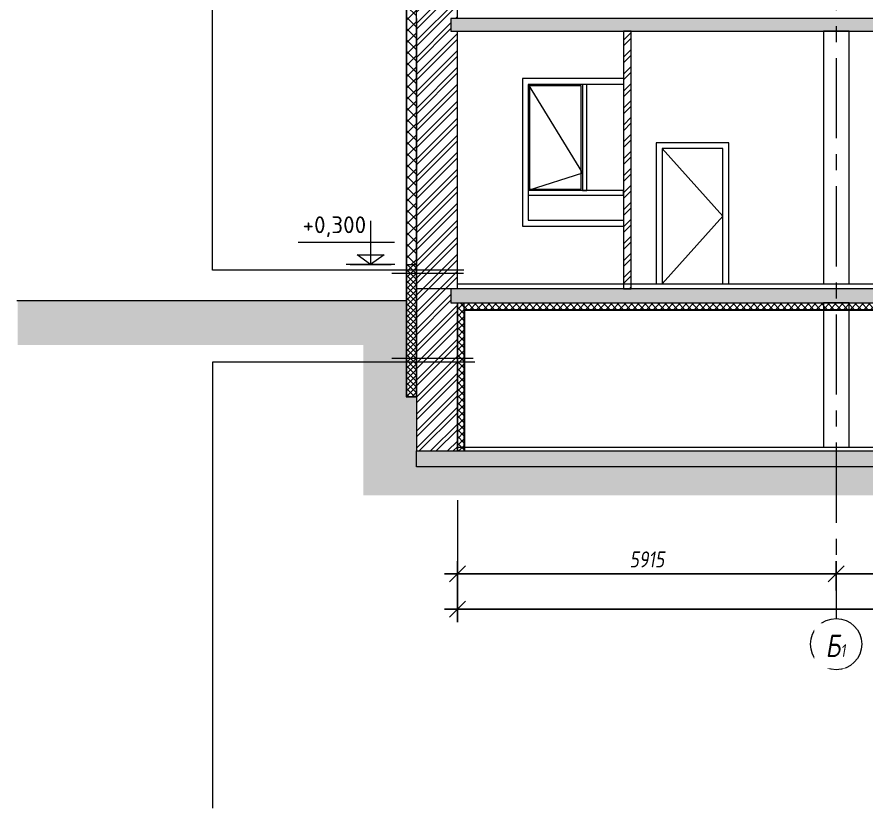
# Model space of a CAD drawing. Header units: millimetres. Extents: x 304092 to 9387535, y -16707 to 344175.
# Drawn here: x 501515 to 514773, y 148951 to 161295 of the extents above; entities that cross this region are included whole.
import ezdxf

# ---------------------------------------------------------------- set-up
doc = ezdxf.new("R2010")
doc.units = ezdxf.units.MM
doc.linetypes.add('CENTER', pattern=[2, 1.25, -0.25, 0.25, -0.25])
doc.linetypes.add('CONTI', pattern=[0])
doc.layers.add('PDF _0', color=7, linetype='Continuous')
doc.layers.add('АР_Перегородки кирпич', color=34, linetype='Continuous')
for name, color, linetype, lineweight in [('АР_Выноски АПР', 5, 'Continuous', 5), ('АР_Двери', 7, 'Continuous', 0), ('АР_Окна', 4, 'Continuous', 9), ('АР_Оси', 7, 'Continuous', 25), ('АР_тонкая линия', 250, 'Continuous', 0), ('СТЕНЫ кирпич ЛИДЕР', 250, 'Continuous', 15), ('Штриховка', 7, 'Continuous', 5)]:
    doc.layers.add(name, color=color, linetype=linetype, lineweight=lineweight)
doc.styles.add('PDF ISOCPEUR', font='isocpeur.ttf')
doc.styles.add('ГОСТ 2.304', font='CS_Gost2304.shx', dxfattribs={"oblique": 10})
doc.dimstyles.new('СПДС', dxfattribs={"dimscale": 100, "dimtxt": 2.5, "dimasz": 2.5, "dimexe": 2, "dimexo": 0.625, "dimgap": 1, "dimtad": 1, "dimdec": 0, "dimrnd": 5, "dimtxsty": 'ГОСТ 2.304', "dimblk": 'OBLIQUE', "dimblk1": 'OBLIQUE', "dimblk2": 'OBLIQUE', "dimcen": 2.5, "dimdle": 2, "dimadec": 0, "dimazin": 2, "dimtfac": 0.75, "dimtdec": 4, "dimtmove": 1, "dimatfit": 3, "dimfxl": 1, "dimtfill": 1, "dimtolj": 1, "dimarcsym": 1})
pattern_1 = [(45, (66643.46, -131420.6), (-132.58252, 132.58252), []), (45, (66731.85, -131420.6), (-132.58252, 132.58252), [])]

# ---------------------------------------------------------------- blocks, each defined once
blk = doc.blocks.new('_Oblique')
at = {"color": 0, "linetype": 'ByBlock', "lineweight": -2}
blk.add_line((-0.5, -0.5), (0.5, 0.5), dxfattribs=at)
blk = doc.blocks.new('*D68')
at = {"layer": 'Defpoints', "color": 0, "linetype": 'ByBlock', "lineweight": 9, "transparency": 16777216}
for p in [(514307, 152606), (508392, 152283), (514307, 152283)]:
    blk.add_point(p, dxfattribs=at)
at = {"layer": 'АР_Оси', "color": 0, "linetype": 'ByBlock', "lineweight": -2, "transparency": 16777216}
for p, q in [((508392, 152345), (508392, 152806)), ((514307, 152345), (514307, 152806)), ((508192, 152606), (514507, 152606))]:
    blk.add_line(p, q, dxfattribs=at)
at = {"layer": 'АР_Оси', "color": 0, "linetype": 'ByBlock', "lineweight": -2, "transparency": 16777216, "xscale": 250, "yscale": 250, "zscale": 250, "rotation": 180}
blk.add_blockref('_Oblique', (508392, 152606), dxfattribs=at)
at = {"layer": 'АР_Оси', "color": 0, "linetype": 'ByBlock', "lineweight": -2, "transparency": 16777216, "xscale": 250, "yscale": 250, "zscale": 250}
blk.add_blockref('_Oblique', (514307, 152606), dxfattribs=at)
at = {"layer": 'АР_Оси', "color": 0, "linetype": 'ByBlock', "lineweight": 9, "transparency": 16777216, "insert": (511350, 152831), "char_height": 250, "attachment_point": 5, "style": 'ГОСТ 2.304', "bg_fill": 3, "box_fill_scale": 1.1, "bg_fill_color": 256, "bg_fill_true_color": 13158600, "bg_fill_transparency": 0}
blk.add_mtext('\\A1;5915', dxfattribs=at)
blk = doc.blocks.new('*D69')
at = {"layer": 'Defpoints', "color": 0, "linetype": 'ByBlock', "lineweight": 9, "transparency": 16777216}
for p in [(520307, 152606), (514307, 152283), (520307, 152283)]:
    blk.add_point(p, dxfattribs=at)
at = {"layer": 'АР_Оси', "color": 0, "linetype": 'ByBlock', "lineweight": -2, "transparency": 16777216}
for p, q in [((514307, 152345), (514307, 152806)), ((520307, 152345), (520307, 152806)), ((514107, 152606), (520507, 152606))]:
    blk.add_line(p, q, dxfattribs=at)
at = {"layer": 'АР_Оси', "color": 0, "linetype": 'ByBlock', "lineweight": -2, "transparency": 16777216, "xscale": 250, "yscale": 250, "zscale": 250, "rotation": 180}
blk.add_blockref('_Oblique', (514307, 152606), dxfattribs=at)
at = {"layer": 'АР_Оси', "color": 0, "linetype": 'ByBlock', "lineweight": -2, "transparency": 16777216, "xscale": 250, "yscale": 250, "zscale": 250}
blk.add_blockref('_Oblique', (520307, 152606), dxfattribs=at)
at = {"layer": 'АР_Оси', "color": 0, "linetype": 'ByBlock', "lineweight": 9, "transparency": 16777216, "insert": (517307, 152831), "char_height": 250, "attachment_point": 5, "style": 'ГОСТ 2.304', "bg_fill": 3, "box_fill_scale": 1.1, "bg_fill_color": 256, "bg_fill_true_color": 13158600, "bg_fill_transparency": 0}
blk.add_mtext('\\A1;6000', dxfattribs=at)
blk = doc.blocks.new('*D67')
at = {"layer": 'Defpoints', "color": 0, "linetype": 'ByBlock', "lineweight": 9, "transparency": 16777216}
for p in [(508392, 152560), (556307, 152456), (556307, 152053)]:
    blk.add_point(p, dxfattribs=at)
at = {"layer": 'АР_Оси', "color": 0, "linetype": 'ByBlock', "lineweight": -2, "transparency": 16777216}
for p, q in [((508392, 152498), (508392, 151853)), ((556307, 152393), (556307, 151853)), ((508192, 152053), (556507, 152053))]:
    blk.add_line(p, q, dxfattribs=at)
at = {"layer": 'АР_Оси', "color": 0, "linetype": 'ByBlock', "lineweight": -2, "transparency": 16777216, "xscale": 250, "yscale": 250, "zscale": 250, "rotation": 180}
blk.add_blockref('_Oblique', (508392, 152053), dxfattribs=at)
at = {"layer": 'АР_Оси', "color": 0, "linetype": 'ByBlock', "lineweight": -2, "transparency": 16777216, "xscale": 250, "yscale": 250, "zscale": 250}
blk.add_blockref('_Oblique', (556307, 152053), dxfattribs=at)
at = {"layer": 'АР_Оси', "color": 0, "linetype": 'ByBlock', "lineweight": 9, "transparency": 16777216, "insert": (531562, 152278), "char_height": 250, "attachment_point": 5, "style": 'ГОСТ 2.304', "bg_fill": 3, "box_fill_scale": 1.1, "bg_fill_color": 256, "bg_fill_true_color": 13158600, "bg_fill_transparency": 0}
blk.add_mtext('\\A1;47915', dxfattribs=at)
blk = doc.blocks.new('A$Cd8d14d9d')
at = {"lineweight": 9, "ltscale": 150}
for p, q in [((0, 682), (0, 0)), ((-372, 341), (1132, 341)), ((-380, 0), (380, 0))]:
    blk.add_line(p, q, dxfattribs=at)
blk.add_lwpolyline([(0, 0), (210, 147), (-210, 147), (0, 0)], dxfattribs=at)

msp = doc.modelspace()

# ---------------------------------------------------------------- hatches: boundary and pattern name
at = {"lineweight": 9, "ltscale": 40, "true_color": 0x383e42}
h = msp.add_hatch(dxfattribs=at)
h.set_pattern_fill('ANSI32', color=250, scale=500, angle=360)
h.set_pattern_definition(pattern_1)
h.paths.add_polyline_path([(508398, 170823), (508132.9, 170823), (508132.9, 169911.8), (508392.1, 169911.8), (508392.1, 169734), (507752.1, 169734), (507752.1, 169335.3), (508392.2, 169333.1), (508392.1, 161274), (508292.2, 161274), (508292.1, 161074), (508392.2, 161074), (508392.2, 157054), (508392.2, 157054), (508392.2, 157054), (508392.2, 157054), (508392.2, 157054), (508392.2, 157054), (507752.3, 157054.8), (507752.1, 170971.8), (508398, 170971.8)])
at = {"lineweight": 9, "ltscale": 100, "transparency": 33554687}
h = msp.add_hatch(dxfattribs=at)
h.set_pattern_fill('ANSI35', color=0, scale=700)
h.set_pattern_definition([(45, (66643.46, -131400), (-123.743687, 123.743687), []), (45, (66767.2, -131400), (-123.743687, 123.743687), [218.75, -43.75, 0, -43.75])])
h.paths.add_polyline_path([(556155, 161273.9), (508292.1, 161274), (508292.2, 161074), (519732.3, 161073.9), (519769.6, 161073.9), (556155, 161073.9)])
at = {"lineweight": 9, "ltscale": 40, "true_color": 0x383e42}
h = msp.add_hatch(dxfattribs=at)
h.set_pattern_fill('ANSI32', color=250, scale=500, angle=360)
h.set_pattern_definition([(45, (45523.38, -135617.98), (-132.58252, 132.58252), []), (45, (45611.77, -135617.98), (-132.58252, 132.58252), [])])
h.paths.add_polyline_path([(511106.9, 161074), (511107.1, 157054), (510987.3, 157054), (510987.1, 161074)])
h = msp.add_hatch(dxfattribs=at)
h.set_pattern_fill('ANSI32', color=250, scale=500, angle=360)
h.set_pattern_definition(pattern_1)
h.paths.add_polyline_path([(508292.1, 157054), (508392.2, 157054), (508392.2, 157054), (507752.1, 157055.6), (507752.2, 154523.7), (508392.2, 154523.7), (508392.2, 156832.9), (508383.2, 156832.9), (508292.1, 156832.9)])
at = {"lineweight": 9, "ltscale": 100, "transparency": 33554687}
h = msp.add_hatch(dxfattribs=at)
h.set_pattern_fill('ANSI35', color=0, scale=700)
h.set_pattern_definition([(45, (66875.96, -131419.57), (-123.743687, 123.743687), []), (45, (66999.7, -131419.57), (-123.743687, 123.743687), [218.75, -43.75, 0, -43.75])])
h.paths.add_polyline_path([(556154.2, 157054), (508292.1, 157053.9), (508292.1, 156832.9), (520084.8, 156832.9), (508291.7, 156832.9), (556155.5, 156832.9)])
at = {"lineweight": 9, "ltscale": 40, "true_color": 0x383e42}
h = msp.add_hatch(dxfattribs=at)
h.set_pattern_fill('EARTH', color=250, scale=2000, angle=45)
h.set_pattern_definition([(45, (66643.46, -131419.96), (0, 707.1068), [500, -500]), (45, (66510.9, -131287.4), (0, 707.1068), [500, -500]), (45, (66378.3, -131154.8), (0, 707.1068), [500, -500]), (135, (66378.3, -131066.4), (-707.1068, 6e-14), [500, -500]), (135, (66510.9, -130933.8), (-707.1068, 6e-14), [500, -500]), (135, (66643.46, -130801.24), (-707.1068, 6e-14), [500, -500])])
h.paths.add_polyline_path([(557359.7, 155668.2), (563794.2, 155668.2), (563794.2, 156274.7), (556717.1, 156274.7), (556717.2, 154623.9), (526507.2, 154623.3), (526507.2, 154326.1), (507752.3, 154325), (507752.2, 155366.1), (507592.2, 155366.1), (507592.2, 156864), (501525.7, 156864), (501525.7, 156174.3), (506923.9, 156174.3), (506923.9, 153833.3), (527057.6, 153833.3), (527057.6, 154083.4), (557359.7, 154083.4)])
at = {"lineweight": 9, "ltscale": 100, "transparency": 33554687}
h = msp.add_hatch(dxfattribs=at)
h.set_pattern_fill('ANSI35', color=0, scale=700)
h.set_pattern_definition([(45, (66643.46, -131469.96), (-123.743687, 123.743687), []), (45, (66767.2, -131469.96), (-123.743687, 123.743687), [218.75, -43.75, 0, -43.75])])
h.paths.add_polyline_path([(507752.2, 154523.7), (526507.1, 154523.8), (526507.1, 154275.6), (507752.3, 154275.6)])
at = {"layer": 'Штриховка', "lineweight": 9, "transparency": 33554636}
h = msp.add_hatch(dxfattribs=at)
h.set_pattern_fill('ANSI37', color=256, scale=1000)
h.set_pattern_definition([(45, (375831.71, -135805.07), (-88.388348, 88.388348), []), (135, (375831.71, -135805.07), (-88.388348, -88.388348), [])])
h.paths.add_polyline_path([(507602.1, 157432.5), (507752.1, 157432.4), (507752.1, 170973.9), (507602.1, 170974)])
h = msp.add_hatch(dxfattribs=at)
h.set_pattern_fill('ANSI37', color=256, scale=500)
h.set_pattern_definition([(45, (329379.59, -135805.03), (-44.194174, 44.194174), []), (135, (329379.59, -135805.03), (-44.194174, -44.194174), [])])
h.paths.add_polyline_path([(507752.1, 157432.4), (507752.1, 155366.1), (507602.3, 155366.1), (507602.3, 157432.4)])
h = msp.add_hatch(dxfattribs=at)
h.set_pattern_fill('ANSI37', color=256, scale=600, angle=90)
h.set_pattern_definition([(135, (796645.01, -441410.86), (-53.033009, -53.033009), []), (225, (796645.01, -441410.86), (53.033009, -53.033009), [])])
h.paths.add_polyline_path([(508392.2, 155733.9), (508392.2, 154523.6), (508492.2, 154523.6), (508492.2, 155733.9)])
h.paths.add_polyline_path([(508392.2, 156133.9), (508392.2, 155733.9), (508492.2, 155733.9), (508492.2, 156133.9)])
h.paths.add_polyline_path([(508392.2, 156832.4), (508392.2, 156133.9), (508492.2, 156133.9), (508492.2, 156832.4)])
h = msp.add_hatch(dxfattribs=at)
h.set_pattern_fill('ANSI37', color=256, scale=600)
h.set_pattern_definition([(45, (66643.46, -131419.96), (-53.033009, 53.033009), []), (135, (66643.46, -131419.96), (-53.033009, -53.033009), [])])
h.paths.add_polyline_path([(526003.8, 156832.9), (508492.2, 156832.9), (508492.2, 156732.9), (520084.8, 156732.9), (508492.2, 156732.9), (526004.5, 156732.9)])

# ---------------------------------------------------------------- linework, layer by layer
at = {"lineweight": 9, "ltscale": 150}
for p, q in [((507602.3, 157432.4), (507602.3, 170974)), ((508392.2, 157054), (507752.1, 157055.6)), ((508392.2, 156832.4, 0), (508392.2, 154523.6, 2.4)), ((508492.2, 156832.4, 0), (508492.2, 154523.6, 2.4)), ((508492.2, 156732.9, 0.1), (526004.2, 156732.9, -1.2)), ((508492.2, 156720.9, 0.1), (525991.6, 156720.9, 0)), ((508502.2, 156720.9, 0.1), (508502.2, 154523.6, 2.4)), ((508392.2, 154583.6), (526107.2, 154583.6))]:
    msp.add_line(p, q, dxfattribs=at)
for points in [[(507592.1, 155366.1), (507752.1, 155366.1), (507752.1, 170974), (507592.1, 170974)], [(507602.3, 157432.4), (507752.1, 157432.4), (507752.1, 155366.1), (507602.3, 155366.1)]]:
    msp.add_lwpolyline(points, close=True, dxfattribs=at)
for points in [[(507752.1, 161274), (507752.1, 161274), (507752.2, 154523.7), (508392.2, 154523.7), (508392.2, 156832.9)], [(508392.1, 161274), (508292.1, 161274)], [(508392.1, 157054), (508392.1, 161074)]]:
    msp.add_lwpolyline(points, dxfattribs=at)
at = {"color": 3, "lineweight": 9, "ltscale": 150}
msp.add_lwpolyline([(514107.1, 157133.6), (514507.1, 157133.6), (514507.1, 161074), (514107.1, 161074)], close=True, dxfattribs=at)
at = {"color": 3, "lineweight": 9, "ltscale": 150, "elevation": -1.2}
msp.add_lwpolyline([(514107.1, 154583.6), (514507.1, 154583.6), (514507.1, 156832.9), (514107.1, 156832.9)], close=True, dxfattribs=at)
at = {"layer": 'PDF _0', "lineweight": 9}
msp.add_line((506715.5, 157434.8), (507358.1, 157434.8), dxfattribs=at)
at = {"layer": 'АР_Выноски АПР', "lineweight": 9}
for points in [[(508493.1, 157346.7), (504567.6, 157346.7), (504567.6, 162733.7)], [(508487.1, 157292), (507369.1, 157292)], [(508640.8, 155965.4), (507369.1, 155965.4)]]:
    msp.add_lwpolyline(points, dxfattribs=at)
at = {"layer": 'АР_Двери', "lineweight": 9, "ltscale": 150}
for points in [[(511498.2, 157133.2), (512628.4, 157133.2), (512628.4, 159332.5), (511498.2, 159332.5)], [(511588.2, 157133.2), (512538.4, 157133.2), (512538.4, 159242.5), (511588.2, 159242.5)]]:
    msp.add_lwpolyline(points, close=True, dxfattribs=at)
msp.add_lwpolyline([(511588.2, 159242.5), (512538.4, 158187.9), (511588.2, 157133.2)], dxfattribs=at)
at = {"layer": 'АР_Окна', "lineweight": 9, "ltscale": 150}
for points in [[(510987.2, 160333.7), (509407.1, 160333.7), (509407.1, 158033.7), (510987.2, 158033.7)], [(510987.2, 160243.7), (509497.1, 160243.7), (509497.1, 158123.7), (510987.2, 158123.7)], [(509497.1, 160243.7), (510345.7, 158857.7), (509497.1, 158588)]]:
    msp.add_lwpolyline(points, dxfattribs=at)
for points in [[(509517.1, 158608), (510325.7, 158608), (510325.7, 160223.7), (509517.1, 160223.7)], [(510415.7, 160243.7), (510345.7, 160243.7), (510345.7, 158588), (510415.7, 158588)], [(509497.1, 158515.6), (510987.2, 158515.6), (510987.2, 158588), (509497.1, 158588)]]:
    msp.add_lwpolyline(points, close=True, dxfattribs=at)
at = {"layer": 'АР_Оси', "color": 6, "linetype": 'CENTER', "lineweight": 9, "ltscale": 1000}
msp.add_line((508392.1, 153754.9), (508392.1, 151913.8), dxfattribs=at)
at = {"layer": 'АР_Оси', "color": 6, "linetype": 'CONTI', "lineweight": 9, "ltscale": 1000}
msp.add_circle((514307.1, 151508.3), 400, dxfattribs=at)
at = {"layer": 'АР_Перегородки кирпич', "lineweight": 9, "ltscale": 100}
msp.add_lwpolyline([(510987.2, 157054), (511107.2, 157054), (511107.2, 161074), (510987.2, 161074)], close=True, dxfattribs=at)
at = {"layer": 'АР_тонкая линия', "color": 3, "lineweight": 9, "ltscale": 100}
msp.add_line((507592.1, 156864), (501515.2, 156864), dxfattribs=at)
at = {"layer": 'СТЕНЫ кирпич ЛИДЕР', "lineweight": 9, "ltscale": 100}
msp.add_line((508392.2, 157133.2), (526105.9, 157133.3), dxfattribs=at)
msp.add_lwpolyline([(508392.1, 161274), (508392.1, 169534)], dxfattribs=at)
for points in [[(508292.1, 161074), (556155, 161074), (556155, 161274), (508292.1, 161274)], [(508292.1, 156832.9), (556155, 156832.9), (556155, 157054), (508292.1, 157054)]]:
    msp.add_lwpolyline(points, close=True, dxfattribs=at)
at = {"layer": 'СТЕНЫ кирпич ЛИДЕР', "lineweight": 9, "ltscale": 100, "elevation": -0.4}
msp.add_lwpolyline([(526507.1, 154572.5), (526507.1, 154275.6), (507752.3, 154275.6), (507752.2, 154523.7), (526107.2, 154523.6)], dxfattribs=at)

# ---------------------------------------------------------------- block references
at = {"lineweight": 9, "ltscale": 150, "xscale": -1, "rotation": 359.9992924696829}
msp.add_blockref('A$Cd8d14d9d', (507036.8, 157434.8), dxfattribs=at)

# ---------------------------------------------------------------- texts
at = {"layer": 'PDF _0', "lineweight": 9, "insert": (505974.8, 157860.7), "char_height": 262.49, "attachment_point": 7, "rotation": 359.99739, "style": 'PDF ISOCPEUR'}
msp.add_mtext('+0,300', dxfattribs=at)

# ---------------------------------------------------------------- next in the draw order: texts
at = {"layer": 'АР_Оси', "color": 6, "linetype": 'CONTI', "lineweight": 9, "ltscale": 1000, "insert": (514139.1, 151658.3), "char_height": 350, "width": 123.867, "attachment_point": 1, "line_spacing_factor": 1.149209, "style": 'ГОСТ 2.304', "bg_fill": 2}
msp.add_mtext('Б{\\H0.57143x;1}', dxfattribs=at)

# ---------------------------------------------------------------- next in the draw order: dimensions: what is measured, and where the dimension line sits
at = {"layer": 'АР_Оси', "color": 18, "linetype": 'ByBlock', "lineweight": 9, "true_color": 0x000000}
dim = msp.add_linear_dim(base=(514307.1, 152605.6), p1=(508392.1, 152282.8), p2=(514307.1, 152282.8), dimstyle='СПДС', dxfattribs=at)
dim.commit()
dim.dimension.update_dxf_attribs({"geometry": '*D68', "text_midpoint": (511349.6, 152830.6)})

# ---------------------------------------------------------------- next in the draw order: linework, layer by layer
at = {"layer": 'АР_Оси', "color": 6, "linetype": 'CENTER', "lineweight": 9, "ltscale": 1000}
msp.add_line((514307.1, 170653.9), (514307.1, 151913.8), dxfattribs=at)

# ---------------------------------------------------------------- next in the draw order: dimensions: what is measured, and where the dimension line sits
at = {"layer": 'АР_Оси', "color": 18, "linetype": 'ByBlock', "lineweight": 9, "true_color": 0x000000}
dim = msp.add_linear_dim(base=(520307.1, 152605.6), p1=(514307.1, 152282.8), p2=(520307.1, 152282.8), dimstyle='СПДС', dxfattribs=at)
dim.commit()
dim.dimension.update_dxf_attribs({"geometry": '*D69', "text_midpoint": (517307.1, 152830.6)})

# ---------------------------------------------------------------- next in the draw order: dimensions: what is measured, and where the dimension line sits
dim = msp.add_linear_dim(base=(556307.1, 152052.6), p1=(508392.1, 152560.1), p2=(556307.1, 152455.6), dimstyle='СПДС', dxfattribs=at)
dim.commit()
dim.dimension.update_dxf_attribs({"geometry": '*D67', "text_midpoint": (531562.5, 152052.6), "dimtype": 160})

# ---------------------------------------------------------------- next in the draw order: linework, layer by layer
at = {"layer": 'АР_Выноски АПР', "lineweight": 9}
msp.add_lwpolyline([(508666.4, 155910.8), (504567.6, 155910.8), (504567.6, 148951.4)], dxfattribs=at)

doc.saveas('drawing.dxf')
